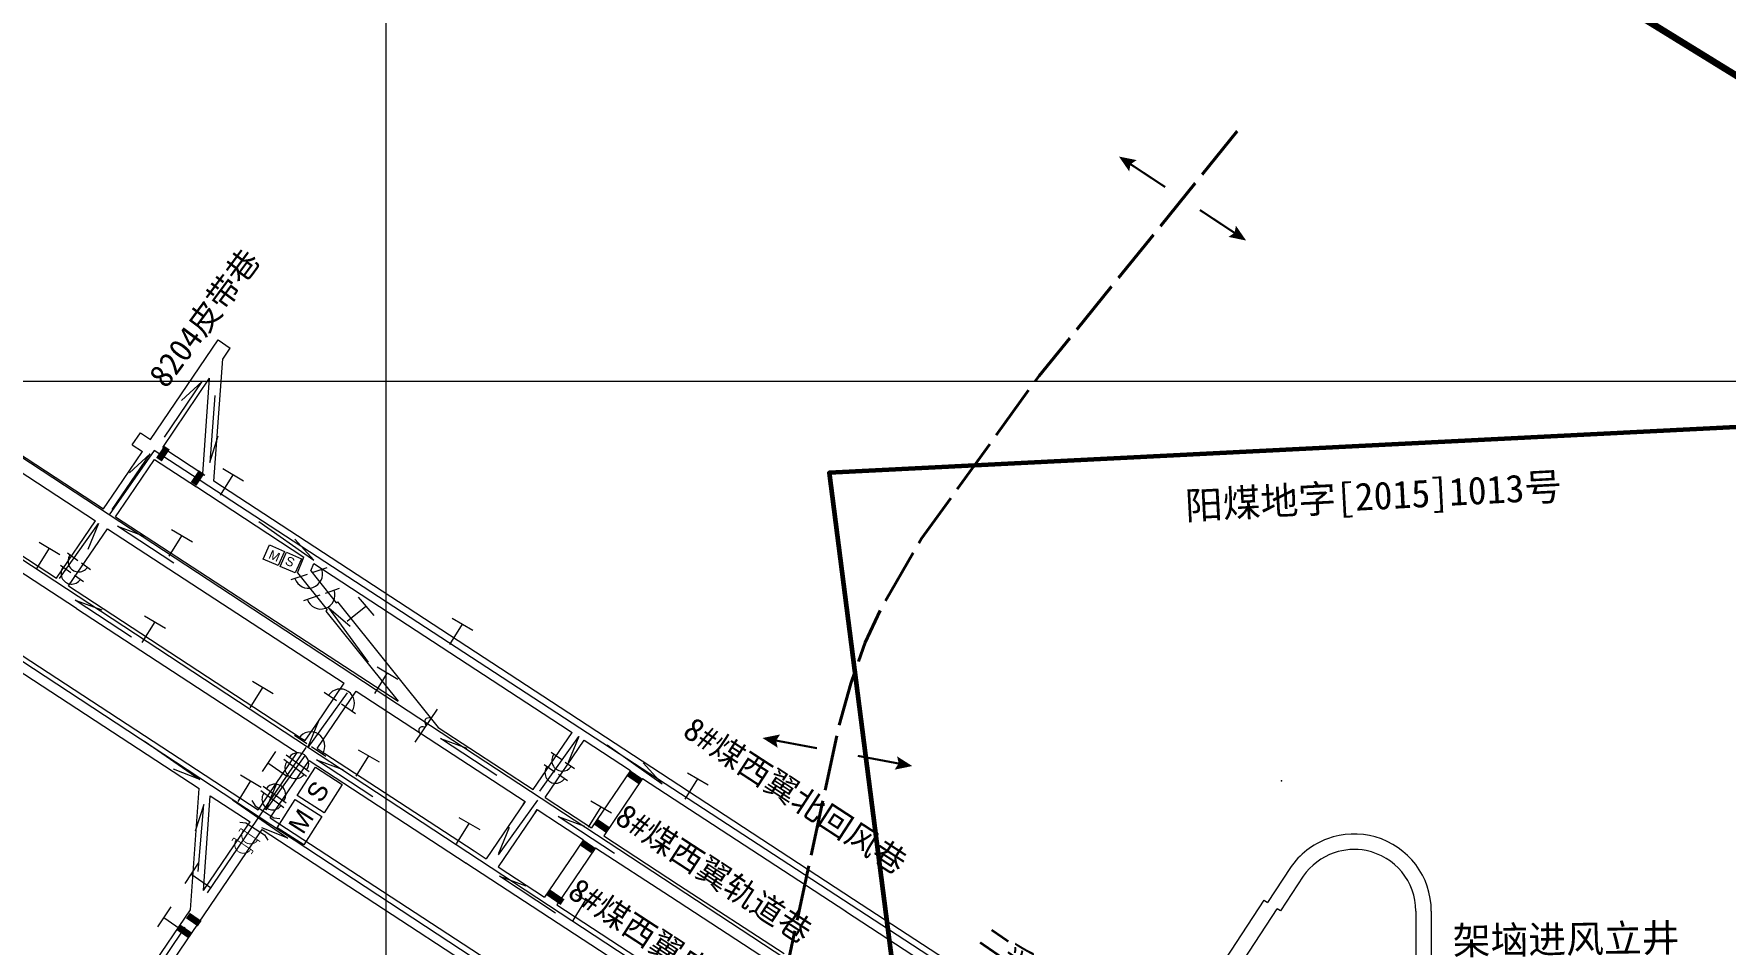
# Model space of a CAD drawing. Header units: inches. Extents: x 19725493 to 19730068, y 4137932 to 4142732.
# Drawn here: x 19727373 to 19727983, y 4140797 to 4141125 of the extents above; entities that cross this region are included whole.
import ezdxf

# ---------------------------------------------------------------- set-up
doc = ezdxf.new("R2010")
doc.units = ezdxf.units.IN
doc.header["$MEASUREMENT"] = 0
doc.linetypes.add('推测向背斜轴', pattern=[0.022, 0.01, -0.002, 0.01])
doc.layers.get('0').update_dxf_attribs({"lineweight": 0})
for name, color, linetype, lineweight in [('2026年下半年衔接计划', 7, 'Continuous', 0), ('主要大巷', 7, 'Continuous', 0), ('保安煤柱', 7, 'Continuous', 0), ('工作面编号', 7, 'Continuous', 0), ('次要巷道', 7, 'Continuous', 0), ('煤巷', 7, 'Continuous', 0), ('竖井', 7, 'Continuous', 0), ('经纬网', 7, 'Continuous', 0), ('通风系统图', 7, 'Continuous', 0), ('防灭火', 7, 'Continuous', 5)]:
    doc.layers.add(name, color=color, linetype=linetype, lineweight=lineweight)
doc.layers.add('岩巷', color=30, linetype='Continuous', lineweight=0, true_color=0xff7f00)
doc.styles.add('仿宋', font='')
doc.styles.add('宋体', font='')
doc.styles.add('黑体', font='')
doc.styles.get('仿宋').set_extended_font_data('仿宋')
doc.styles.get('宋体').set_extended_font_data('宋体')
doc.styles.get('黑体').set_extended_font_data('黑体')

# ---------------------------------------------------------------- blocks, each defined once
blk = doc.blocks.new('lr_block_77', base_point=(19727469.12, 4140854.37))
at = {"layer": '通风系统图', "color": 34, "linetype": 'Continuous', "lineweight": 9, "true_color": 0x994c00}
for p, q in [((19727464.02, 4140865.17), (19727472.28, 4140859.07)), ((19727463.14, 4140863.57), (19727471.39, 4140857.46))]:
    blk.add_line(p, q, dxfattribs=at)
for centre, start, end in [((19727468.28, 4140862.03), 323.49525, 143.49525), ((19727467.39, 4140860.42), 143.49525, 323.49525)]:
    blk.add_arc(centre, 3.85, start, end, dxfattribs=at)
blk = doc.blocks.new('lr_block_78', base_point=(19727460.85, 4140843.07))
at = {"layer": '通风系统图', "color": 34, "linetype": 'Continuous', "lineweight": 9, "true_color": 0x994c00}
for p, q in [((19727454.87, 4140852.27), (19727463.12, 4140846.16)), ((19727455.75, 4140853.87), (19727464.01, 4140847.76))]:
    blk.add_line(p, q, dxfattribs=at)
for centre, start, end in [((19727460, 4140850.73), 323.49525, 143.49525), ((19727459.12, 4140849.12), 143.49525, 323.49525)]:
    blk.add_arc(centre, 3.85, start, end, dxfattribs=at)
blk = doc.blocks.new('lr_block_92', base_point=(19727562.58, 4140860.39))
at = {"layer": '通风系统图', "color": 34, "linetype": 'Continuous', "lineweight": 5, "true_color": 0x994c00}
for p, q in [((19727563.43, 4140863.3), (19727559.59, 4140865.93)), ((19727560.96, 4140858.88), (19727557.11, 4140861.51)), ((19727565.58, 4140855.71), (19727562.26, 4140857.99)), ((19727568.05, 4140860.13), (19727564.73, 4140862.41))]:
    blk.add_line(p, q, dxfattribs=at)
for centre in [(19727563.69, 4140863.12), (19727561.22, 4140858.7)]:
    blk.add_arc(centre, 3.85, 145.57064, 325.57064, dxfattribs=at)
blk = doc.blocks.new('lr_block_105', base_point=(19727387.97, 4140932.35))
at = {"layer": '通风系统图', "color": 34, "linetype": 'Continuous', "lineweight": 5, "true_color": 0x994c00}
for p, q in [((19727388.84, 4140935.22), (19727385.04, 4140937.9)), ((19727386.31, 4140930.83), (19727382.51, 4140933.51)), ((19727393.43, 4140931.99), (19727390.13, 4140934.31)), ((19727390.9, 4140927.6), (19727387.6, 4140929.92))]:
    blk.add_line(p, q, dxfattribs=at)
for centre in [(19727389.11, 4140935.03), (19727386.58, 4140930.64)]:
    blk.add_arc(centre, 3.85, 144.8029, 324.8029, dxfattribs=at)
blk = doc.blocks.new('一般背斜轴')
for points in [[(0, 27.5), (2.43, 21.48), (0, 22.5), (-2.43, 21.48)], [(2.43, -21.48), (0, -27.5), (-2.43, -21.48), (0, -22.5)]]:
    blk.add_hatch(color=0).paths.add_polyline_path(points, flags=17)
at = {"color": 0, "const_width": 0.75}
for points in [[(0, 22.5), (0, 7.5)], [(0, -22.5), (0, -7.5)]]:
    blk.add_lwpolyline(points, dxfattribs=at)

msp = doc.modelspace()

# ---------------------------------------------------------------- hatches: boundary and pattern name
at = {"layer": '通风系统图', "true_color": 0xff0000}
for points in [[(19727419.97, 4140976.72), (19727417.06, 4140972.42), (19727419.09, 4140971.04), (19727422, 4140975.35)], [(19727432.45, 4140967.9), (19727429.54, 4140963.59), (19727431.57, 4140962.22), (19727434.49, 4140966.52)], [(19727592.47, 4140856.63), (19727588.19, 4140859.58), (19727586.79, 4140857.56), (19727591.08, 4140854.61)], [(19727580.91, 4140838.91), (19727576.63, 4140841.86), (19727575.24, 4140839.84), (19727579.52, 4140836.89)], [(19727575.45, 4140831.67), (19727571.16, 4140834.62), (19727569.77, 4140832.6), (19727574.05, 4140829.65)], [(19727563.6, 4140813.52), (19727559.32, 4140816.47), (19727557.92, 4140814.45), (19727562.21, 4140811.5)], [(19727564.44, 4140812.96), (19727560.16, 4140815.91), (19727558.77, 4140813.89), (19727563.05, 4140810.93)], [(19727430.14, 4140800.9), (19727425.86, 4140803.85), (19727424.47, 4140801.83), (19727428.75, 4140798.88)], [(19727433.49, 4140805.2), (19727429.21, 4140808.15), (19727427.82, 4140806.13), (19727432.1, 4140803.18)]]:
    msp.add_hatch(color=1, dxfattribs=at).paths.add_polyline_path(points, flags=17)
at = {"layer": '通风系统图'}
for points in [[(19727445.22, 4140835.07), (19727444.5, 4140834.02), (19727444.24, 4140834.2), (19727444.95, 4140835.25)], [(19727452.02, 4140830.25), (19727445, 4140835.03), (19727445.18, 4140835.29), (19727452.2, 4140830.52)], [(19727446.88, 4140830.28), (19727447.62, 4140829.91), (19727447.58, 4140829.92), (19727448.4, 4140829.75), (19727448.36, 4140829.75), (19727449.19, 4140829.8), (19727449.15, 4140829.79), (19727449.94, 4140830.06), (19727449.9, 4140830.04), (19727450.59, 4140830.49), (19727450.56, 4140830.47), (19727450.99, 4140830.95), (19727446.02, 4140834.33), (19727445.73, 4140833.75), (19727445.75, 4140833.79), (19727445.58, 4140832.97), (19727445.58, 4140833.02), (19727445.63, 4140832.18), (19727445.62, 4140832.23), (19727445.88, 4140831.44), (19727445.86, 4140831.47), (19727446.32, 4140830.78), (19727446.29, 4140830.81), (19727446.91, 4140830.26), (19727446.7, 4140830.02), (19727446.08, 4140830.57), (19727446.05, 4140830.6), (19727445.6, 4140831.3), (19727445.58, 4140831.34), (19727445.32, 4140832.13), (19727445.31, 4140832.17), (19727445.26, 4140833), (19727445.27, 4140833.04), (19727445.43, 4140833.85), (19727445.45, 4140833.89), (19727445.9, 4140834.8), (19727451.47, 4140831.01), (19727450.8, 4140830.26), (19727450.77, 4140830.23), (19727450.07, 4140829.77), (19727450.04, 4140829.75), (19727449.25, 4140829.49), (19727449.21, 4140829.48), (19727448.37, 4140829.44), (19727448.33, 4140829.44), (19727447.52, 4140829.61), (19727447.48, 4140829.62), (19727446.74, 4140830)], [(19727447.74, 4140838.46), (19727447.03, 4140837.4), (19727446.76, 4140837.58), (19727447.48, 4140838.63)], [(19727454.55, 4140833.64), (19727447.52, 4140838.41), (19727447.7, 4140838.68), (19727454.73, 4140833.9)], [(19727449.41, 4140833.67), (19727450.15, 4140833.29), (19727450.11, 4140833.31), (19727450.93, 4140833.14), (19727450.88, 4140833.14), (19727451.71, 4140833.19), (19727451.67, 4140833.18), (19727452.46, 4140833.44), (19727452.43, 4140833.42), (19727453.12, 4140833.88), (19727453.09, 4140833.85), (19727453.52, 4140834.34), (19727448.55, 4140837.71), (19727448.26, 4140837.13), (19727448.27, 4140837.17), (19727448.1, 4140836.36), (19727448.11, 4140836.4), (19727448.15, 4140835.57), (19727448.15, 4140835.61), (19727448.41, 4140834.82), (19727448.39, 4140834.86), (19727448.85, 4140834.16), (19727448.82, 4140834.19), (19727449.44, 4140833.64), (19727449.23, 4140833.4), (19727448.61, 4140833.96), (19727448.58, 4140833.99), (19727448.12, 4140834.68), (19727448.11, 4140834.72), (19727447.84, 4140835.51), (19727447.84, 4140835.55), (19727447.79, 4140836.38), (19727447.79, 4140836.42), (19727447.96, 4140837.24), (19727447.98, 4140837.28), (19727448.43, 4140838.18), (19727454, 4140834.4), (19727453.33, 4140833.64), (19727453.3, 4140833.61), (19727452.6, 4140833.16), (19727452.56, 4140833.14), (19727451.77, 4140832.88), (19727451.73, 4140832.87), (19727450.9, 4140832.82), (19727450.86, 4140832.82), (19727450.05, 4140832.99), (19727450.01, 4140833.01), (19727449.26, 4140833.38)], [(19727453.83, 4140834.53), (19727453.12, 4140833.47), (19727452.85, 4140833.65), (19727453.57, 4140834.71)], [(19727452.24, 4140830.3), (19727451.53, 4140829.24), (19727451.26, 4140829.42), (19727451.98, 4140830.47)]]:
    msp.add_hatch(color=7, dxfattribs=at).paths.add_polyline_path(points, flags=17)

# ---------------------------------------------------------------- linework, layer by layer
at = {"layer": '2026年下半年衔接计划', "color": 1, "lineweight": 100, "true_color": 0xff0000, "flags": 128}
msp.add_lwpolyline([(19728743.95, 4141720.71), (19728268.14, 4140937.21), (19727441.02, 4141447.1)], dxfattribs=at)
at = {"layer": '保安煤柱', "color": 1, "lineweight": 60, "true_color": 0xff0000, "flags": 128}
msp.add_lwpolyline([(19728059, 4140987), (19727660, 4140967), (19727685, 4140772), (19727564, 4140690), (19727674, 4140339), (19727994, 4140372), (19727989, 4140464), (19728125, 4140739), (19728122, 4140835), (19728059, 4140987)], dxfattribs=at)
at = {"layer": '岩巷', "lineweight": 9}
for p, q in [((19727468.06, 4140930.86), (19727470.38, 4140936.56)), ((19727472.88, 4140931.55), (19727473.96, 4140934.22)), ((19727482.07, 4140920.06), (19727482.54, 4140920.43)), ((19727478.32, 4140917.06), (19727478.79, 4140917.43)), ((19727816.99, 4140812.64), (19727818.2, 4140811.85))]:
    msp.add_line(p, q, dxfattribs=at)
at = {"layer": '岩巷', "lineweight": 9, "flags": 128}
for points in [[(19727472.88, 4140931.55), (19727482.07, 4140920.06)], [(19727468.06, 4140930.86), (19727478.79, 4140917.43)], [(19727482.54, 4140920.43), (19727518.86, 4140874.99)], [(19727478.32, 4140917.06), (19727504.38, 4140884.46)], [(19727826.45, 4140824.46), (19727818.2, 4140811.85)], [(19727831.07, 4140821.29), (19727822.89, 4140808.77)], [(19727797, 4140782.07), (19727816.99, 4140812.64)], [(19727801.66, 4140778.97), (19727821.67, 4140809.58)], [(19727822.89, 4140808.77), (19727821.67, 4140809.58)]]:
    msp.add_lwpolyline(points, dxfattribs=at)
at = {"layer": '岩巷', "lineweight": 9}
for radius, start, end in [(27.84, 110.2822, 145.60899), (27.84, 74.09059, 110.28285), (27.84, 0.00003, 74.09059), (22.25, 108.95926, 145.58714), (22.25, 78.83052, 108.96008), (22.25, 0.00003, 78.83052)]:
    msp.add_arc((19727849.43, 4140808.72), radius, start, end, dxfattribs=at)
at = {"layer": '次要巷道', "color": 1, "linetype": '推测向背斜轴', "lineweight": 40, "ltscale": 2000, "true_color": 0xff0000, "flags": 128}
msp.add_lwpolyline([(19727643.4, 4140782.04), (19727663.48, 4140875.72), (19727667.78, 4140890.9), (19727672.98, 4140905.66), (19727679.01, 4140918.52), (19727693.27, 4140943.24), (19727735.7, 4141001.92), (19727809.46, 4141093.09)], dxfattribs=at)
at = {"layer": '煤巷', "lineweight": 9}
for p, q in [((19727415.08, 4140978.93), (19727439.51, 4141014.92)), ((19727439.51, 4141014.92), (19727443.81, 4141012)), ((19727441.11, 4141008.03), (19727443.81, 4141012)), ((19727437.91, 4140964), (19727441.12, 4141008.16)), ((19727419.43, 4140976.08), (19727436.39, 4141001.08)), ((19727433.89, 4140966.63), (19727436.39, 4141001.08)), ((19727408.47, 4140977.04), (19727411.39, 4140981.35)), ((19727403.03, 4140961.19), (19727412.15, 4140974.64)), ((19727407.38, 4140958.34), (19727416.51, 4140971.79)), ((19727398.11, 4140953.94), (19727403.03, 4140961.19)), ((19727402.46, 4140951.09), (19727407.38, 4140958.34)), ((19727381.14, 4140928.95), (19727395.19, 4140949.64)), ((19727385.5, 4140926.1), (19727399.54, 4140946.79)), ((19727474.69, 4140875.91), (19727484.91, 4140890.97)), ((19727479.04, 4140873.06), (19727489.26, 4140888.12)), ((19727470.87, 4140870.28), (19727474.69, 4140875.91)), ((19727475.22, 4140867.44), (19727479.04, 4140873.06)), ((19727553.14, 4140852.57), (19727567.19, 4140873.26)), ((19727557.49, 4140849.72), (19727571.54, 4140870.42)), ((19727454.82, 4140846.64), (19727467.95, 4140865.98)), ((19727459.18, 4140843.8), (19727472.3, 4140863.13)), ((19727588.28, 4140859.47), (19727574.24, 4140838.77)), ((19727429.42, 4140809.21), (19727432.61, 4140853.01)), ((19727592.64, 4140856.63), (19727578.59, 4140835.93)), ((19727434.13, 4140816.16), (19727436.63, 4140850.38)), ((19727453.91, 4140845.29), (19727454.82, 4140846.64)), ((19727550.22, 4140848.27), (19727536.18, 4140827.58)), ((19727549.47, 4140847.16), (19727550.22, 4140848.27)), ((19727449.68, 4140839.07), (19727450.99, 4140840.99)), ((19727458.26, 4140842.44), (19727459.18, 4140843.8)), ((19727554.58, 4140845.42), (19727540.53, 4140824.73)), ((19727553.82, 4140844.31), (19727554.57, 4140845.42)), ((19727419.16, 4140784.84), (19727454.04, 4140836.22)), ((19727434.13, 4140816.16), (19727449.68, 4140839.07)), ((19727454.04, 4140836.22), (19727455.34, 4140838.14)), ((19727571.31, 4140834.47), (19727565.98, 4140826.61)), ((19727575.67, 4140831.62), (19727570.33, 4140823.77)), ((19727565.98, 4140826.61), (19727557.28, 4140813.79)), ((19727570.33, 4140823.77), (19727561.63, 4140810.94)), ((19727414.86, 4140787.76), (19727429.42, 4140809.21))]:
    msp.add_line(p, q, dxfattribs=at)
at = {"layer": '煤巷', "color": 24, "lineweight": 9, "true_color": 0x993300}
for p, q in [((19727470.87, 4140870.28), (19727474.69, 4140875.91)), ((19727475.22, 4140867.44), (19727479.04, 4140873.06))]:
    msp.add_line(p, q, dxfattribs=at)
at = {"layer": '煤巷', "lineweight": 9, "flags": 128}
for points in [[(19727175.59, 4141027.27), (19727453.91, 4140845.29)], [(19727299.88, 4141018.17), (19727398.11, 4140953.94)], [(19727190.59, 4141011.25), (19727432.61, 4140853.01)], [(19727336.07, 4140988.29), (19727395.19, 4140949.64)], [(19727411.39, 4140981.35), (19727415.08, 4140978.93)], [(19727408.47, 4140977.04), (19727412.15, 4140974.64)], [(19727419.43, 4140976.09), (19727434.64, 4140966.15)], [(19727312.23, 4140967.8), (19727388.33, 4140918.04)], [(19727416.51, 4140971.79), (19727431.66, 4140961.88)], [(19727322.03, 4140967.6), (19727381.14, 4140928.95)], [(19727431.72, 4140961.84), (19727470.38, 4140936.56)], [(19727437.91, 4140964.01), (19727507.66, 4140918.4)], [(19727402.46, 4140951.09), (19727504.38, 4140884.46)], [(19727399.54, 4140946.79), (19727484.91, 4140890.97)], [(19727473.96, 4140934.22), (19727504.69, 4140914.13)], [(19727385.5, 4140926.1), (19727391.3, 4140922.31)], [(19727391.3, 4140922.31), (19727469.45, 4140871.21)], [(19727388.38, 4140918.01), (19727466.6, 4140866.86)], [(19727504.69, 4140914.13), (19727562.99, 4140876.01)], [(19727507.61, 4140918.44), (19727565.97, 4140880.28)], [(19727489.26, 4140888.12), (19727550.22, 4140848.27)], [(19727565.97, 4140880.28), (19727668.76, 4140813.06)], [(19727469.45, 4140871.21), (19727470.87, 4140870.28)], [(19727518.86, 4140874.99), (19727553.14, 4140852.57)], [(19727563.05, 4140875.97), (19727567.19, 4140873.26)], [(19727571.54, 4140870.42), (19727588.28, 4140859.47)], [(19727466.53, 4140866.91), (19727467.95, 4140865.98)], [(19727475.22, 4140867.44), (19727531.81, 4140830.44)], [(19727472.3, 4140863.13), (19727528.96, 4140826.09)], [(19727592.64, 4140856.63), (19727665.92, 4140808.71)], [(19727436.63, 4140850.38), (19727450.99, 4140840.99)], [(19727557.49, 4140849.72), (19727565.52, 4140844.47)], [(19727458.26, 4140842.44), (19727577.42, 4140764.53)], [(19727554.57, 4140845.42), (19727562.6, 4140840.17)], [(19727562.6, 4140840.17), (19727571.31, 4140834.47)], [(19727565.52, 4140844.47), (19727574.24, 4140838.77)], [(19727455.34, 4140838.14), (19727574.5, 4140760.22)], [(19727578.59, 4140835.93), (19727605.61, 4140818.26)], [(19727531.81, 4140830.44), (19727536.18, 4140827.58)], [(19727575.67, 4140831.62), (19727602.69, 4140813.96)], [(19727528.89, 4140826.13), (19727652.38, 4140745.39)], [(19727540.53, 4140824.73), (19727557.28, 4140813.79)], [(19727605.61, 4140818.26), (19727643.7, 4140793.36)], [(19727561.63, 4140810.94), (19727655.22, 4140749.74)], [(19727602.69, 4140813.96), (19727640.78, 4140789.05)], [(19727668.76, 4140813.06), (19727731.97, 4140771.73)], [(19727665.84, 4140808.76), (19727729.05, 4140767.43)], [(19727871.67, 4140808.72), (19727871.67, 4140790.36)], [(19727877.26, 4140808.72), (19727877.26, 4140790.36)]]:
    msp.add_lwpolyline(points, dxfattribs=at)
at = {"layer": '煤巷', "color": 30, "true_color": 0xff7f00}
msp.add_point((19727823.16, 4140855.78), dxfattribs=at)
at = {"layer": '经纬网', "color": 18, "lineweight": 9, "true_color": 0x260000, "flags": 128}
for points in [[(19727500.09, 4138000), (19727500.09, 4142500)], [(19725999.81, 4141000), (19730000, 4141000)]]:
    msp.add_lwpolyline(points, dxfattribs=at)
at = {"layer": '通风系统图', "color": 1, "linetype": 'Continuous', "lineweight": 20, "true_color": 0xff0000}
for p, q in [((19727420.07, 4140979.8), (19727433.74, 4140999.9)), ((19727433.74, 4140999.9), (19727426.28, 4140993.01)), ((19727401.24, 4140953.7), (19727414.91, 4140973.8)), ((19727414.91, 4140973.8), (19727407.45, 4140966.9)), ((19727382.18, 4140928.81), (19727396.27, 4140948.62)), ((19727396.27, 4140948.62), (19727392.4, 4140939.22)), ((19727403.18, 4140947.64), (19727412.71, 4140944.11)), ((19727423.48, 4140934.28), (19727403.18, 4140947.64)), ((19727387.9, 4140920.98), (19727397.43, 4140917.45)), ((19727408.2, 4140907.62), (19727387.9, 4140920.98)), ((19727479.41, 4140918.23), (19727487.11, 4140911.59)), ((19727493.76, 4140898.61), (19727479.41, 4140918.23)), ((19727485.96, 4140887.58), (19727471.8, 4140867.83)), ((19727471.8, 4140867.83), (19727475.7, 4140877.21)), ((19727519.7, 4140871.06), (19727529.22, 4140867.53)), ((19727540, 4140857.7), (19727519.7, 4140871.06)), ((19727555.55, 4140851.98), (19727569.66, 4140871.76)), ((19727569.66, 4140871.76), (19727565.78, 4140862.38)), ((19727470.8, 4140864.97), (19727456.61, 4140845.24)), ((19727474.97, 4140863.35), (19727484.5, 4140859.82)), ((19727495.27, 4140849.99), (19727474.97, 4140863.35)), ((19727456.61, 4140845.24), (19727460.53, 4140854.61)), ((19727554.67, 4140848.78), (19727540.51, 4140829.03)), ((19727562.17, 4140842.87), (19727571.69, 4140839.34)), ((19727582.47, 4140829.51), (19727562.17, 4140842.87)), ((19727540.69, 4140829.6), (19727544.6, 4140838.98)), ((19727540.94, 4140821.32), (19727550.47, 4140817.79)), ((19727540.94, 4140821.32), (19727550.47, 4140817.79)), ((19727561.24, 4140807.95), (19727540.94, 4140821.32)), ((19727561.24, 4140807.95), (19727540.94, 4140821.32))]:
    msp.add_line(p, q, dxfattribs=at)
at = {"layer": '通风系统图', "color": 5, "linetype": 'Continuous', "lineweight": 20, "true_color": 0x0000ff}
for p, q in [((19727438.24, 4140994.87), (19727436.5, 4140970.63)), ((19727436.5, 4140970.63), (19727439.49, 4140980.34)), ((19727454.09, 4140949.4), (19727473.94, 4140935.38)), ((19727473.94, 4140935.38), (19727467.18, 4140942.96)), ((19727412.82, 4140870.08), (19727432.8, 4140856.24)), ((19727579.8, 4140868.75), (19727599.65, 4140854.73)), ((19727432.8, 4140856.24), (19727423.36, 4140859.99)), ((19727599.65, 4140854.73), (19727592.89, 4140862.31)), ((19727434.29, 4140847.21), (19727431.16, 4140837.55)), ((19727432.21, 4140823), (19727434.29, 4140847.21)), ((19727444.62, 4140848.89), (19727464.6, 4140835.05)), ((19727464.6, 4140835.05), (19727455.16, 4140838.8))]:
    msp.add_line(p, q, dxfattribs=at)
at = {"layer": '通风系统图', "color": 34, "linetype": 'Continuous', "lineweight": 5, "true_color": 0x994c00}
for p, q in [((19727478.66, 4140932.66), (19727473.58, 4140930.94)), ((19727471.6, 4140930.27), (19727465.74, 4140928.28)), ((19727483.17, 4140925.15), (19727478.09, 4140923.43)), ((19727476.11, 4140922.75), (19727470.25, 4140920.77)), ((19727477.73, 4140887.71), (19727482.17, 4140884.71)), ((19727483.91, 4140883.54), (19727489.04, 4140880.08)), ((19727466.99, 4140872.27), (19727471.44, 4140869.27)), ((19727473.17, 4140868.09), (19727478.3, 4140864.63))]:
    msp.add_line(p, q, dxfattribs=at)
at = {"layer": '通风系统图', "lineweight": 9, "flags": 128}
for points in [[(19727451.63, 4140848.71), (19727452.77, 4140846.78), (19727459.49, 4140842.44), (19727461.71, 4140842.2)], [(19727447.26, 4140840.85), (19727449.48, 4140840.6), (19727456.2, 4140836.26), (19727457.34, 4140834.34)]]:
    msp.add_lwpolyline(points, dxfattribs=at)
at = {"layer": '通风系统图', "color": 34, "linetype": 'Continuous', "lineweight": 5, "true_color": 0x994c00}
for centre, start, end in [((19727472, 4140930.41), 198.73158, 18.73158), ((19727476.51, 4140922.89), 198.73158, 18.73158), ((19727483.56, 4140883.78), 325.98687, 145.98687), ((19727472.82, 4140868.33), 325.98687, 145.98687)]:
    msp.add_arc(centre, 5.12, start, end, dxfattribs=at)
at = {"layer": '防灭火', "color": 36, "lineweight": 5, "true_color": 0x7f3f00}
for p, q in [((19728156.22, 4140455.27), (19727211.88, 4141075.34)), ((19728072.22, 4140473.62), (19727194.43, 4141049.98)), ((19727783.66, 4140626.36), (19727177.02, 4141024.68)), ((19727416.36, 4140975.04), (19727400.07, 4140951.77)), ((19727939.35, 4140633.76), (19727416.36, 4140975.04))]:
    msp.add_line(p, q, dxfattribs=at)
at = {"layer": '防灭火', "color": 7, "linetype": 'Continuous', "lineweight": 5}
for p, q in [((19727441.12, 4140968.47), (19727448.64, 4140964.06)), ((19727440.3, 4140958.9), (19727444.88, 4140966.26)), ((19727421.82, 4140936.88), (19727426.4, 4140944.24)), ((19727422.64, 4140946.45), (19727430.16, 4140942.04)), ((19727374.02, 4140932.36), (19727378.59, 4140939.72)), ((19727374.83, 4140941.92), (19727382.35, 4140937.51)), ((19727489.97, 4140922.12), (19727495.61, 4140915.47)), ((19727412.09, 4140905.74), (19727416.67, 4140913.1)), ((19727412.91, 4140915.3), (19727420.43, 4140910.89)), ((19727486.04, 4140913.36), (19727492.79, 4140918.8)), ((19727523.87, 4140914.5), (19727531.38, 4140910.09)), ((19727523.05, 4140904.93), (19727527.62, 4140912.29)), ((19727495.97, 4140887.34), (19727500.54, 4140894.7)), ((19727496.78, 4140896.9), (19727504.3, 4140892.5)), ((19727451.01, 4140882.15), (19727455.58, 4140889.51)), ((19727451.82, 4140891.72), (19727459.34, 4140887.31)), ((19727518.52, 4140881.59), (19727510.44, 4140869.67)), ((19727489.21, 4140857.42), (19727493.78, 4140864.78)), ((19727490.02, 4140866.98), (19727497.54, 4140862.57)), ((19727447.49, 4140857.9), (19727455.01, 4140853.49)), ((19727608.78, 4140858.69), (19727616.3, 4140854.28)), ((19727446.67, 4140848.34), (19727451.25, 4140855.7)), ((19727607.97, 4140849.13), (19727612.54, 4140856.49)), ((19727573.08, 4140839.02), (19727577.66, 4140846.38)), ((19727573.9, 4140848.58), (19727581.42, 4140844.17)), ((19727525.52, 4140833), (19727530.09, 4140840.36)), ((19727526.33, 4140842.56), (19727533.85, 4140838.15)), ((19727567.57, 4140805.37), (19727572.15, 4140812.74)), ((19727568.39, 4140814.94), (19727575.9, 4140810.53))]:
    msp.add_line(p, q, dxfattribs=at)
at = {"layer": '防灭火', "color": 5, "linetype": 'Continuous', "lineweight": 5, "true_color": 0x0000ff}
for p, q in [((19727435.66, 4140815.27), (19727471.25, 4140867.75)), ((19726998.52, 4140170.67), (19727427.6, 4140802.9))]:
    msp.add_line(p, q, dxfattribs=at)
at = {"layer": '防灭火', "color": 7, "lineweight": 5}
for p, q in [((19727455.4, 4140859.07), (19727460.22, 4140866.34)), ((19727464.52, 4140857.18), (19727457.42, 4140862.15)), ((19727427.58, 4140818.73), (19727432.39, 4140825.99)), ((19727436.74, 4140817.08), (19727429.64, 4140822.05)), ((19727417.74, 4140803), (19727422.55, 4140810.26)), ((19727426.9, 4140801.35), (19727419.8, 4140806.32))]:
    msp.add_line(p, q, dxfattribs=at)
at = {"layer": '防灭火', "color": 1, "linetype": 'Continuous', "lineweight": 5, "true_color": 0xff0000, "flags": 128}
for points in [[(19727457.99, 4140940.94), (19727463.4, 4140938.58), (19727461.16, 4140933.45), (19727455.75, 4140935.81), (19727457.99, 4140940.94)], [(19727464.12, 4140938.32), (19727469.53, 4140935.96), (19727467.29, 4140930.83), (19727461.89, 4140933.19), (19727464.12, 4140938.32)], [(19727468.01, 4140850.44), (19727474.53, 4140860.66), (19727484.22, 4140854.47), (19727477.7, 4140844.25), (19727468.01, 4140850.44)], [(19727460.71, 4140838.83), (19727467.24, 4140849.05), (19727476.93, 4140842.86), (19727470.4, 4140832.64), (19727460.71, 4140838.83)]]:
    msp.add_lwpolyline(points, dxfattribs=at)
at = {"layer": '防灭火', "color": 7, "linetype": 'Continuous', "lineweight": 5}
for centre in [(19727516.55, 4140876.3), (19727514.39, 4140873.1)]:
    msp.add_ellipse(centre, major_axis=(-2.34, 1.59), ratio=0.616162, start_param=5.207066, end_param=7.359305, dxfattribs=at)

# ---------------------------------------------------------------- block references
at = {"layer": '次要巷道', "color": 1, "true_color": 0xff0000}
for p, rotation in [((19727787.49, 4141065.98), 236.5518354589018), ((19727662.93, 4140866.15), 259.3858367862069)]:
    msp.add_blockref('一般背斜轴', p, dxfattribs=dict(at, rotation=rotation))
at = {"layer": '通风系统图'}
for name, p in [('lr_block_105', (19727387.97, 4140932.35)), ('lr_block_77', (19727469.12, 4140854.37)), ('lr_block_92', (19727562.58, 4140860.39)), ('lr_block_78', (19727460.85, 4140843.07))]:
    msp.add_blockref(name, p, dxfattribs=at)

# ---------------------------------------------------------------- texts
at = {"layer": '主要大巷', "color": 18, "true_color": 0x260000, "style": '仿宋'}
for s, rotation, p in [('8204皮带巷', 53.56989, (19727420.7, 4140997.04)), ('8#煤西翼北回风巷', 326.91454, (19727606.59, 4140872.19)), ('8#煤西翼轨道巷', 326.91454, (19727582.09, 4140840.88)), ('8#煤西翼皮带巷', 326.91454, (19727565.04, 4140814.09))]:
    msp.add_text(s, height=8.5, rotation=rotation, dxfattribs=at).set_placement(p)
at = {"layer": '工作面编号', "color": 1, "true_color": 0xff0000, "style": '仿宋'}
msp.add_text('  阳煤地字[2015]1013号', height=10, rotation=3.02665, dxfattribs=at).set_placement((19727775.05, 4140949.3))
at = {"layer": '竖井', "color": 7, "style": '黑体'}
msp.add_text('架垴进风立井', height=10, rotation=0.82436, dxfattribs=at).set_placement((19727885.06, 4140793.01))
at = {"layer": '通风系统图', "color": 7, "style": '仿宋'}
msp.add_text('二采区变电所', height=7.5, rotation=325.43423, dxfattribs=at).set_placement((19727713.58, 4140797.21))
at = {"layer": '防灭火', "color": 1, "true_color": 0xff0000, "attachment_point": 1, "style": '宋体'}
for s, insert, char_height, width, rotation in [('\\pxsm0.96,ql;\\fArial|b0|i0;\\H3.28449525037512;M\\H1.64224762518756;\\f宋体|b0|i0;\\P\\f宋体|b0|i0;\\f宋体|b0|i0;\\P', (19727458.68, 4140939.24), 1.6422, 3.8225, 336.41688), ('\\pxsm0.96,ql;\\fArial|b0|i0;S\\f宋体|b0|i0;\\P\\f宋体|b0|i0;\\f宋体|b0|i0;\\P', (19727464.64, 4140937.01), 3.2845, 3.0608, 336.41688), ('\\pxsm0.96,ql;\\fArial|b0|i0;S\\f宋体|b0|i0;\\P\\f宋体|b0|i0;\\f宋体|b0|i0;\\P', (19727470.83, 4140851.06), 6.75, 6.2903, 57.42408), ('\\pxsm0.96,ql;\\fArial|b0|i0;\\H6.75;M\\H3.375;\\f宋体|b0|i0;\\P\\f宋体|b0|i0;\\f宋体|b0|i0;\\P', (19727464.39, 4140839.69), 3.375, 7.8558, 57.42408)]:
    msp.add_mtext(s, dxfattribs=dict(at, insert=insert, char_height=char_height, width=width, rotation=rotation))

doc.saveas('drawing.dxf')
